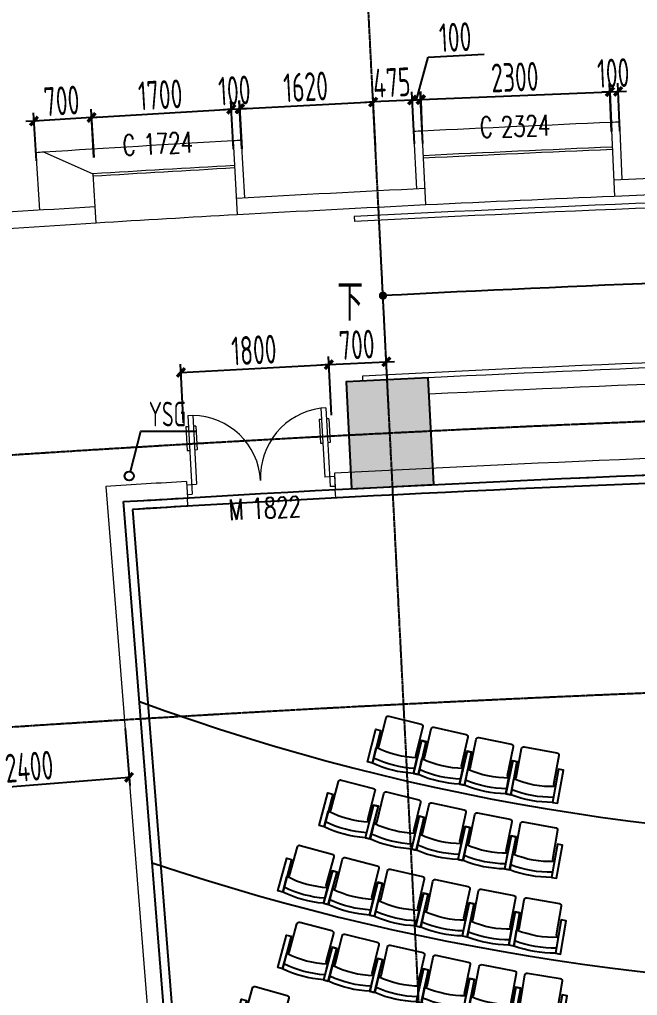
# Model space of a CAD drawing. Header units: millimetres. Extents: x 11515858 to 24947533, y -12784974 to -6116114.
# Drawn here: x 11758190 to 11765701, y -6384721 to -6372855 of the extents above; entities that cross this region are included whole.
import ezdxf
from ezdxf.enums import TextEntityAlignment as Align

# ---------------------------------------------------------------- set-up
doc = ezdxf.new("R2010")
doc.units = ezdxf.units.MM
doc.header["$LTSCALE"] = 10
for name, pattern in [('A2-RG-AXIS$0$CENTER', [2, 1.25, -0.25, 0.25, -0.25]), ('A2-RG-AXIS$0$DOTE', [2.42, 2, -0.2, 0.02, -0.2]), ('A2-RI-F2$0$DOT2', [0.125, 0, -0.125])]:
    doc.linetypes.add(name, pattern=pattern)
for name, color, linetype in [('A2-RB-F2$0$$34$A-DIMS-100', 1, 'Continuous'), ('A2-RB-F2$0$A-DIMS-100', 1, 'Continuous'), ('A2-RD-F2$0$A-FURN-FIXT', 9, 'Continuous'), ('A2-RD-F2$0$A-STRS', 50, 'Continuous'), ('A2-RD-F2$0$an-door', 2, 'Continuous'), ('A2-RG-AXIS$0$A-GRID', 1, 'A2-RG-AXIS$0$CENTER'), ('A2-RI-F2$0$$0$AUDIT_D_120618114340-341', 1, 'Continuous'), ('A2-RI-F2$0$A-ROOF-DRAN', 175, 'Continuous'), ('A2-RI-F2$0$A-STRS', 50, 'Continuous'), ('A2-RI-F2$0$A-SYMB-AREA', 4, 'Continuous'), ('A2-RI-F2$0$A-SYMB-DOOR', 4, 'Continuous'), ('A2-RI-F2$0$A-SYMB-NAME', 4, 'Continuous'), ('A2-RI-F2$0$an-door', 2, 'Continuous'), ('A2-RI-F2$0$WINDOW_TEXT', 7, 'Continuous'), ('A2-RS-F2$0$A-HATH-GRAY', 8, 'Continuous'), ('A2-RS-F2$0$A-WALL-CONC', 6, 'Continuous')]:
    doc.layers.add(name, color=color, linetype=linetype)
doc.layers.add('A2-RD-F2$0$A-X-AREA', color=6, linetype='Continuous', plot=False)
for name, color, linetype, lineweight in [('A2-RI-F2$0$A-DOOR', 32, 'Continuous', 5), ('A2-RI-F2$0$A-FLOR-OTLN', 4, 'A2-RI-F2$0$DOT2', 5), ('A2-RI-F2$0$A-FLOR-STRS', 2, 'Continuous', 5), ('A2-RI-F2$0$A-GLAZ', 140, 'Continuous', 5), ('A2-RI-F2$0$A-WALL', 7, 'Continuous', 5), ('A2-RI-F2$0$ECADI-PARCEL NAMES', 2, 'Continuous', 9)]:
    doc.layers.add(name, color=color, linetype=linetype, lineweight=lineweight)
doc.styles.add('A2-RB-F2$0$$0$XD2008', font='hzs.shx', dxfattribs={"width": 0.7, "bigfont": 'hztxt.shx'})
doc.styles.add('A2-RB-F2$0$XD2008', font='hzs.shx', dxfattribs={"width": 0.7, "bigfont": 'hztxt.shx'})
doc.styles.add('A2-RI-F2$0$ECADI', font='hzs.shx', dxfattribs={"width": 0.7, "bigfont": 'hztxt.shx'})
doc.styles.add('A2-RI-F2$0$ECADI-TXT', font='simplex.shx', dxfattribs={"bigfont": 'hztxt.shx'})
doc.styles.add('A2-RI-F2$0$SIMPLEX', font='simplex.shx', dxfattribs={"width": 0.7})
doc.dimstyles.new('A2-RB-F2$0$$0$XD100$0', dxfattribs={"dimscale": 100, "dimtxt": 3.5, "dimasz": 1, "dimexe": 1, "dimexo": 2, "dimgap": 0.5, "dimtad": 1, "dimdec": 0, "dimdsep": 46, "dimtxsty": 'A2-RB-F2$0$$0$XD2008', "dimblk1": 'A2-RB-F2$0$$20$_ArchTick', "dimblk2": 'A2-RB-F2$0$$20$_ArchTick', "dimsah": 1, "dimcen": 2.5, "dimclrt": 4, "dimaunit": 1, "dimadec": 0, "dimazin": 0, "dimtfac": 1, "dimtdec": 0, "dimtix": 1, "dimtmove": 2, "dimatfit": 3, "dimfxl": 0, "dimtolj": 1, "dimtzin": 0, "dimarcsym": 0})
doc.dimstyles.new('A2-RB-F2$0$XD100$0', dxfattribs={"dimscale": 100, "dimtxt": 3.5, "dimasz": 1, "dimexe": 1, "dimexo": 2, "dimgap": 0.5, "dimtad": 1, "dimdec": 0, "dimdsep": 46, "dimtxsty": 'A2-RB-F2$0$XD2008', "dimblk1": 'A2-RB-F2$0$_ArchTick', "dimblk2": 'A2-RB-F2$0$_ArchTick', "dimsah": 1, "dimcen": 2.5, "dimclrt": 4, "dimaunit": 1, "dimadec": 0, "dimazin": 0, "dimtfac": 1, "dimtdec": 0, "dimtix": 1, "dimtmove": 1, "dimatfit": 3, "dimfxl": 0, "dimtolj": 1, "dimtzin": 0, "dimarcsym": 0})

# ---------------------------------------------------------------- blocks, each defined once
blk = doc.blocks.new('A2-RG-AXIS')
at = {"layer": 'A2-RG-AXIS$0$A-GRID', "linetype": 'A2-RG-AXIS$0$DOTE'}
blk.add_line((11764241.9, -6408445.8), (11762206, -6368297.4), dxfattribs=at)
for radius in [323300, 316700, 313400]:
    blk.add_arc((11778730.7, -6694178.7), radius, 75.589285, 95.407644, dxfattribs=at)
blk = doc.blocks.new('A2-RB-F2$0$$20$_ArchTick')
at = {"color": 0, "linetype": 'ByBlock', "const_width": 0.4}
blk.add_lwpolyline([(-0.5, -0.5), (0.5, 0.5)], dxfattribs=at)
blk = doc.blocks.new('*D1648')
at = {"layer": 'A2-RB-F2$0$$34$A-DIMS-100', "color": 0, "lineweight": -2, "ltscale": 3, "transparency": 16777216}
for p, q in [((11760184, -6377758), (11760146, -6377046)), ((11761981, -6377664), (11761944, -6376952)), ((11760152, -6377146), (11761949, -6377051))]:
    blk.add_line(p, q, dxfattribs=at)
at = {"layer": 'Defpoints', "color": 0, "ltscale": 3, "transparency": 16777216}
for p in [(11761949, -6377051), (11761992, -6377864), (11760194, -6377958)]:
    blk.add_point(p, dxfattribs=at)
at = {"layer": 'A2-RB-F2$0$$34$A-DIMS-100', "color": 0, "lineweight": -2, "ltscale": 3, "transparency": 16777216, "xscale": 100, "yscale": 100, "zscale": 100}
for p, rotation in [((11761949, -6377051), 2.999986085529187), ((11760152, -6377146), 182.9999860855292)]:
    blk.add_blockref('A2-RB-F2$0$$20$_ArchTick', p, dxfattribs=dict(at, rotation=rotation))
at = {"layer": 'A2-RB-F2$0$$34$A-DIMS-100', "color": 4, "ltscale": 3, "transparency": 16777216, "insert": (11761039, -6376874), "char_height": 350, "attachment_point": 5, "rotation": 3, "style": 'A2-RB-F2$0$$0$XD2008'}
blk.add_mtext('\\A1;1800', dxfattribs=at)
blk = doc.blocks.new('*D1649')
at = {"layer": 'A2-RB-F2$0$$34$A-DIMS-100', "color": 0, "lineweight": -2, "ltscale": 3, "transparency": 16777216}
for p, q in [((11762680, -6377628), (11762644, -6376916)), ((11761982, -6377664), (11761946, -6376951)), ((11761951, -6377051), (11762649, -6377016)), ((11762649, -6377016), (11762749, -6377011)), ((11761951, -6377051), (11761851, -6377056))]:
    blk.add_line(p, q, dxfattribs=at)
at = {"layer": 'Defpoints', "color": 0, "ltscale": 3, "transparency": 16777216}
for p in [(11762649, -6377016), (11761992, -6377864), (11762690, -6377828)]:
    blk.add_point(p, dxfattribs=at)
at = {"layer": 'A2-RB-F2$0$$34$A-DIMS-100', "color": 0, "lineweight": -2, "ltscale": 3, "transparency": 16777216, "xscale": 100, "yscale": 100, "zscale": 100}
for p, rotation in [((11761951, -6377051), 2.898699122970836), ((11762649, -6377016), 182.8986991229708)]:
    blk.add_blockref('A2-RB-F2$0$$20$_ArchTick', p, dxfattribs=dict(at, rotation=rotation))
at = {"layer": 'A2-RB-F2$0$$34$A-DIMS-100', "color": 4, "ltscale": 3, "transparency": 16777216, "insert": (11762289, -6376809), "char_height": 350, "attachment_point": 5, "rotation": 2.8987, "style": 'A2-RB-F2$0$$0$XD2008'}
blk.add_mtext('\\A1;700', dxfattribs=at)
blk = doc.blocks.new('A2-RB-F2$0$_ArchTick')
at = {"color": 0, "linetype": 'ByBlock', "const_width": 0.4}
blk.add_lwpolyline([(-0.5, -0.5), (0.5, 0.5)], dxfattribs=at)
blk = doc.blocks.new('*D1753')
at = {"layer": 'A2-RB-F2$0$A-DIMS-100', "color": 0, "lineweight": -2, "transparency": 16777216}
for p, q in [((11759474, -6381476), (11759529, -6382168)), ((11757082, -6381667), (11757137, -6382358)), ((11757129, -6382258), (11759521, -6382068))]:
    blk.add_line(p, q, dxfattribs=at)
at = {"layer": 'Defpoints', "color": 0, "transparency": 16777216}
for p in [(11759458, -6381277), (11757066, -6381467), (11759521, -6382068)]:
    blk.add_point(p, dxfattribs=at)
at = {"layer": 'A2-RB-F2$0$A-DIMS-100', "color": 0, "lineweight": -2, "transparency": 16777216, "xscale": 100, "yscale": 100, "zscale": 100}
for p, rotation in [((11759521, -6382068), 4.548265622655301), ((11757129, -6382258), 184.5482656226554)]:
    blk.add_blockref('A2-RB-F2$0$_ArchTick', p, dxfattribs=dict(at, rotation=rotation))
at = {"layer": 'A2-RB-F2$0$A-DIMS-100', "color": 4, "transparency": 16777216, "insert": (11758307, -6381939), "char_height": 350, "attachment_point": 5, "rotation": 4.5483, "style": 'A2-RB-F2$0$XD2008'}
blk.add_mtext('\\A1;2400', dxfattribs=at)
blk = doc.blocks.new('*D1987')
at = {"layer": 'A2-RB-F2$0$A-DIMS-100', "color": 0, "lineweight": -2, "transparency": 16777216}
for p, q in [((11759095, -6374531), (11759060, -6373946)), ((11759066, -6374046), (11760763, -6373946)), ((11760791, -6374432), (11760757, -6373846))]:
    blk.add_line(p, q, dxfattribs=at)
at = {"layer": 'Defpoints', "color": 0, "transparency": 16777216}
for p in [(11760763, -6373946), (11760803, -6374631), (11759106, -6374731)]:
    blk.add_point(p, dxfattribs=at)
at = {"layer": 'A2-RB-F2$0$A-DIMS-100', "color": 0, "lineweight": -2, "transparency": 16777216, "xscale": 100, "yscale": 100, "zscale": 100}
for p, rotation in [((11760763, -6373946), 3.363287414142762), ((11759066, -6374046), 183.3632874141427)]:
    blk.add_blockref('A2-RB-F2$0$_ArchTick', p, dxfattribs=dict(at, rotation=rotation))
at = {"layer": 'A2-RB-F2$0$A-DIMS-100', "color": 4, "transparency": 16777216, "insert": (11759901, -6373771), "char_height": 350, "attachment_point": 5, "rotation": 3.3633, "style": 'A2-RB-F2$0$XD2008'}
blk.add_mtext('\\A1;1700', dxfattribs=at)
blk = doc.blocks.new('*D1988')
at = {"layer": 'A2-RB-F2$0$A-DIMS-100', "color": 0, "lineweight": -2, "transparency": 16777216}
for p, q in [((11759096, -6374531), (11759059, -6373946)), ((11758397, -6374575), (11758360, -6373990)), ((11759065, -6374046), (11758366, -6374090)), ((11759065, -6374046), (11759165, -6374040)), ((11758366, -6374090), (11758266, -6374096))]:
    blk.add_line(p, q, dxfattribs=at)
at = {"layer": 'Defpoints', "color": 0, "transparency": 16777216}
for p in [(11758366, -6374090), (11758409, -6374775), (11759108, -6374731)]:
    blk.add_point(p, dxfattribs=at)
at = {"layer": 'A2-RB-F2$0$A-DIMS-100', "color": 0, "lineweight": -2, "transparency": 16777216, "xscale": 100, "yscale": 100, "zscale": 100}
for p, rotation in [((11758366, -6374090), 3.618153060442883), ((11759065, -6374046), 183.6181530604429)]:
    blk.add_blockref('A2-RB-F2$0$_ArchTick', p, dxfattribs=dict(at, rotation=rotation))
at = {"layer": 'A2-RB-F2$0$A-DIMS-100', "color": 4, "transparency": 16777216, "insert": (11758701, -6373844), "char_height": 350, "attachment_point": 5, "rotation": 3.6182, "style": 'A2-RB-F2$0$XD2008'}
blk.add_mtext('\\A1;700', dxfattribs=at)
blk = doc.blocks.new('*D1989')
at = {"layer": 'A2-RB-F2$0$A-DIMS-100', "color": 0, "lineweight": -2, "transparency": 16777216}
for p, q in [((11760892, -6374426), (11760859, -6373841)), ((11760765, -6373946), (11760665, -6373952)), ((11760792, -6374432), (11760759, -6373846)), ((11760765, -6373946), (11760864, -6373940)), ((11760864, -6373940), (11760964, -6373935))]:
    blk.add_line(p, q, dxfattribs=at)
at = {"layer": 'Defpoints', "color": 0, "transparency": 16777216}
for p in [(11760864, -6373940), (11760803, -6374631), (11760903, -6374626)]:
    blk.add_point(p, dxfattribs=at)
at = {"layer": 'A2-RB-F2$0$A-DIMS-100', "color": 0, "lineweight": -2, "transparency": 16777216, "xscale": 100, "yscale": 100, "zscale": 100}
for p, rotation in [((11760765, -6373946), 3.211109275810093), ((11760864, -6373940), 183.2111092758101)]:
    blk.add_blockref('A2-RB-F2$0$_ArchTick', p, dxfattribs=dict(at, rotation=rotation))
at = {"layer": 'A2-RB-F2$0$A-DIMS-100', "color": 4, "transparency": 16777216, "insert": (11760802, -6373719), "char_height": 350, "attachment_point": 5, "rotation": 3.2111, "style": 'A2-RB-F2$0$XD2008'}
blk.add_mtext('\\A1;100', dxfattribs=at)
blk = doc.blocks.new('*D1990')
at = {"layer": 'A2-RB-F2$0$A-DIMS-100', "color": 0, "lineweight": -2, "transparency": 16777216}
for p, q in [((11760895, -6374426), (11760865, -6373840)), ((11762513, -6374344), (11762483, -6373758)), ((11760870, -6373940), (11762488, -6373858))]:
    blk.add_line(p, q, dxfattribs=at)
at = {"layer": 'Defpoints', "color": 0, "transparency": 16777216}
for p in [(11762488, -6373858), (11762523, -6374543), (11760905, -6374625)]:
    blk.add_point(p, dxfattribs=at)
at = {"layer": 'A2-RB-F2$0$A-DIMS-100', "color": 0, "lineweight": -2, "transparency": 16777216, "xscale": 100, "yscale": 100, "zscale": 100}
for p, rotation in [((11762488, -6373858), 2.899875378998585), ((11760870, -6373940), 182.8998753789986)]:
    blk.add_blockref('A2-RB-F2$0$_ArchTick', p, dxfattribs=dict(at, rotation=rotation))
at = {"layer": 'A2-RB-F2$0$A-DIMS-100', "color": 4, "transparency": 16777216, "insert": (11761668, -6373674), "char_height": 350, "attachment_point": 5, "rotation": 2.8999, "style": 'A2-RB-F2$0$XD2008'}
blk.add_mtext('\\A1;1620', dxfattribs=at)
blk = doc.blocks.new('*D1991')
at = {"layer": 'A2-RB-F2$0$A-DIMS-100', "color": 0, "lineweight": -2, "transparency": 16777216}
for p, q in [((11762515, -6374390), (11762483, -6373758)), ((11762963, -6373834), (11762488, -6373858)), ((11762990, -6374366), (11762958, -6373734)), ((11762963, -6373834), (11763063, -6373829)), ((11762488, -6373858), (11762388, -6373863))]:
    blk.add_line(p, q, dxfattribs=at)
at = {"layer": 'Defpoints', "color": 0, "transparency": 16777216}
for p in [(11762488, -6373858), (11762525, -6374590), (11763000, -6374566)]:
    blk.add_point(p, dxfattribs=at)
at = {"layer": 'A2-RB-F2$0$A-DIMS-100', "color": 0, "lineweight": -2, "transparency": 16777216, "xscale": 100, "yscale": 100, "zscale": 100}
for p, rotation in [((11762488, -6373858), 2.885246519459798), ((11762963, -6373834), 182.8852465194598)]:
    blk.add_blockref('A2-RB-F2$0$_ArchTick', p, dxfattribs=dict(at, rotation=rotation))
at = {"layer": 'A2-RB-F2$0$A-DIMS-100', "color": 4, "transparency": 16777216, "insert": (11762714, -6373621), "char_height": 350, "attachment_point": 5, "rotation": 2.8852, "style": 'A2-RB-F2$0$XD2008'}
blk.add_mtext('\\A1;475', dxfattribs=at)
blk = doc.blocks.new('*D2000')
at = {"layer": 'A2-RB-F2$0$A-DIMS-100', "color": 0, "lineweight": -2, "transparency": 16777216}
for p, q in [((11763015, -6373832), (11763156, -6373312)), ((11763156, -6373312), (11763838, -6373278)), ((11762991, -6374366), (11762960, -6373734)), ((11762965, -6373834), (11763065, -6373829)), ((11763091, -6374361), (11763060, -6373729))]:
    blk.add_line(p, q, dxfattribs=at)
at = {"layer": 'Defpoints', "color": 0, "transparency": 16777216}
for p in [(11763065, -6373829), (11763001, -6374566), (11763101, -6374561)]:
    blk.add_point(p, dxfattribs=at)
at = {"layer": 'A2-RB-F2$0$A-DIMS-100', "color": 0, "lineweight": -2, "transparency": 16777216, "xscale": 100, "yscale": 100, "zscale": 100}
for p, rotation in [((11762965, -6373834), 182.799691411101), ((11763065, -6373829), 2.79969141110097)]:
    blk.add_blockref('A2-RB-F2$0$_ArchTick', p, dxfattribs=dict(at, rotation=rotation))
at = {"layer": 'A2-RB-F2$0$A-DIMS-100', "color": 4, "transparency": 16777216, "insert": (11763486, -6373070), "char_height": 350, "attachment_point": 5, "rotation": 2.7997, "style": 'A2-RB-F2$0$XD2008'}
blk.add_mtext('\\A1;100', dxfattribs=at)
blk = doc.blocks.new('*D2001')
at = {"layer": 'A2-RB-F2$0$A-DIMS-100', "color": 0, "lineweight": -2, "transparency": 16777216}
for p, q in [((11765388, -6374215), (11765364, -6373633)), ((11763090, -6374311), (11763066, -6373729)), ((11763070, -6373829), (11765368, -6373733))]:
    blk.add_line(p, q, dxfattribs=at)
at = {"layer": 'Defpoints', "color": 0, "transparency": 16777216}
for p in [(11765368, -6373733), (11765397, -6374415), (11763098, -6374511)]:
    blk.add_point(p, dxfattribs=at)
at = {"layer": 'A2-RB-F2$0$A-DIMS-100', "color": 0, "lineweight": -2, "transparency": 16777216, "xscale": 100, "yscale": 100, "zscale": 100}
for p, rotation in [((11765368, -6373733), 2.388185387238158), ((11763070, -6373829), 182.3881853872382)]:
    blk.add_blockref('A2-RB-F2$0$_ArchTick', p, dxfattribs=dict(at, rotation=rotation))
at = {"layer": 'A2-RB-F2$0$A-DIMS-100', "color": 4, "transparency": 16777216, "insert": (11764210, -6373556), "char_height": 350, "attachment_point": 5, "rotation": 2.3882, "style": 'A2-RB-F2$0$XD2008'}
blk.add_mtext('\\A1;2300', dxfattribs=at)
blk = doc.blocks.new('*D2002')
at = {"layer": 'A2-RB-F2$0$A-DIMS-100', "color": 0, "lineweight": -2, "transparency": 16777216}
for p, q in [((11765386, -6374215), (11765362, -6373633)), ((11765486, -6374211), (11765462, -6373629)), ((11765366, -6373733), (11765266, -6373737)), ((11765366, -6373733), (11765466, -6373729)), ((11765466, -6373729), (11765566, -6373725))]:
    blk.add_line(p, q, dxfattribs=at)
at = {"layer": 'Defpoints', "color": 0, "transparency": 16777216}
for p in [(11765466, -6373729), (11765395, -6374415), (11765495, -6374411)]:
    blk.add_point(p, dxfattribs=at)
at = {"layer": 'A2-RB-F2$0$A-DIMS-100', "color": 0, "lineweight": -2, "transparency": 16777216, "xscale": 100, "yscale": 100, "zscale": 100}
for p, rotation in [((11765366, -6373733), 2.388185387116755), ((11765466, -6373729), 182.3881853871167)]:
    blk.add_blockref('A2-RB-F2$0$_ArchTick', p, dxfattribs=dict(at, rotation=rotation))
at = {"layer": 'A2-RB-F2$0$A-DIMS-100', "color": 4, "transparency": 16777216, "insert": (11765407, -6373506), "char_height": 350, "attachment_point": 5, "rotation": 2.3882, "style": 'A2-RB-F2$0$XD2008'}
blk.add_mtext('\\A1;100', dxfattribs=at)
blk = doc.blocks.new('A2-RD-F2$0$LEC-SEAT')
for p, q in [((-21, -0.88), (-21, -8.02)), ((-21, -8.02), (-20, -8.74)), ((-2.25, -8.02), (-3.25, -8.74)), ((-20, -8.74), (-20, -21.94)), ((-3.25, -21.94), (-3.25, -8.74)), ((-19, -22.94), (-4.25, -22.94))]:
    blk.add_line(p, q)
for points in [[(-21, -0.88), (-23.25, -0.88), (-23.25, -15.88), (-21, -15.88)], [(-2.25, -0.88), (0, -0.88), (0, -15.88), (-2.25, -15.88)]]:
    blk.add_lwpolyline(points, close=True)
for centre, radius, start, end in [((-11.62, -50.6), 50.6, 79.3218, 100.6782), ((-11.62, -50.64), 48.39, 78.8293, 101.1707), ((-11.62, -50.78), 43.78, 77.6351, 102.3649), ((-19, -21.94), 1, 180, 270), ((-4.25, -21.94), 1, 270, 360)]:
    blk.add_arc(centre, radius, start, end)
blk = doc.blocks.new('A2-RD-F2')
at = {"layer": 'A2-RD-F2$0$A-STRS', "linetype": 'Continuous'}
for radius, start, end in [(27500, 249.9058, 295.0901), (29300, 251.5104, 293.4242), (31100, 252.9135, 291.9687)]:
    blk.add_arc((11769096, -6355321), radius, start, end, dxfattribs=at)
at = {"layer": 'A2-RD-F2$0$A-X-AREA'}
blk.add_lwpolyline([(11759454, -6378717, -0.016899), (11780771, -6378136), (11780680, -6391585, 0.016665), (11760521, -6392127), (11759454, -6378717)], format="xyb", dxfattribs=at)
at = {"layer": 'A2-RD-F2$0$an-door'}
blk.add_line((11759562, -6378811), (11760613, -6392021), dxfattribs=at)
blk.add_arc((11778730, -6694129), 315899, 90.07407, 93.47862, dxfattribs=at)
at = {"layer": 'A2-RD-F2$0$A-FURN-FIXT', "linetype": 'Continuous', "zscale": 27.37254901960838}
for p, xscale, yscale, rotation in [((11763031, -6382059), -27.37254901952206, 27.37254901975393, 165.9611600313921), ((11763593, -6382187), -27.37254902001365, 27.37254901975403, 167.1611600314233), ((11764157, -6382304), -27.37254901991891, 27.37254901975336, 168.3611600323271), ((11764723, -6382408), -27.37254902044005, 27.37254901975402, 169.5611600318632), ((11762443, -6382841), -27.37254902029711, 27.37254901975393, 165.1961600313378), ((11763007, -6382978), -27.37254902043519, 27.37254901975393, 166.3661600319199), ((11763573, -6383103), -27.37254901983636, 27.37254901975393, 167.5361600306668), ((11764142, -6383217), -27.37254901896711, 27.37254901975399, 168.7061600310087), ((11764712, -6383319), -27.37254901914892, 27.37254901975382, 169.8761600304225), ((11761937, -6383639), -27.3725490191629, 27.372549019754, 164.6411600311843), ((11762497, -6383781), -27.37254901908593, 27.37254901975393, 165.771160031805), ((11763060, -6383913), -27.3725490194215, 27.37254901975354, 166.9011600319507), ((11763625, -6384033), -27.37254902040806, 27.37254901975393, 168.031160031779), ((11764193, -6384142), -27.3725490196746, 27.37254901975434, 169.161160031746), ((11764762, -6384240), -27.37254901906745, 27.37254901975393, 170.2911600304365), ((11761937, -6384569), -27.37254901883096, 27.37254901975465, 165.1111600310574), ((11762500, -6384708), -27.37254901958035, 27.37254901975442, 166.2111600307746), ((11763066, -6384835), -27.37254901871129, 27.37254901975398, 167.311160031778), ((11763633, -6384952), -27.37254902015382, 27.37254901975403, 168.4111600321411), ((11764204, -6385058), -27.37254901881739, 27.37254901975436, 169.5111600318422), ((11764775, -6385153), -27.3725490197188, 27.37254901975393, 170.6111600313898), ((11761387, -6385355), -27.37254901913571, 27.37254901975449, 164.5061600305557)]:
    blk.add_blockref('A2-RD-F2$0$LEC-SEAT', p, dxfattribs=dict(at, xscale=xscale, yscale=yscale, rotation=rotation))
blk = doc.blocks.new('A2-RS-F2')
at = {"layer": 'A2-RS-F2$0$A-HATH-GRAY', "ltscale": 3}
h = blk.add_hatch(color=256, dxfattribs=at)
h.paths.add_polyline_path([(11780371, -6378133), (11781371, -6378140), (11781380, -6376840), (11780380, -6376833)])
h.paths.add_polyline_path([(11771295, -6378216), (11772295, -6378194), (11772267, -6376895), (11771267, -6376916)])
h.paths.add_polyline_path([(11789445, -6378310), (11790445, -6378346), (11790491, -6377046), (11789491, -6377011)])
h.paths.add_polyline_path([(11794061, -6377996), (11794660, -6378034), (11794711, -6377236), (11794112, -6377197)])
h.paths.add_polyline_path([(11762226, -6378560), (11763225, -6378509), (11763159, -6377211), (11762160, -6377261)])
h.paths.add_polyline_path([(11756054, -6378846), (11756851, -6378783), (11756756, -6377587), (11755959, -6377650)])
h.paths.add_polyline_path([(11801644, -6378462), (11802243, -6378500), (11802294, -6377702), (11801696, -6377663)])
h.paths.add_polyline_path([(11751557, -6379698), (11752355, -6379635), (11752220, -6377940), (11751422, -6378003)])
h.paths.add_polyline_path([(11807664, -6379406), (11808460, -6379480), (11808572, -6378285), (11807775, -6378211)])
h.paths.add_polyline_path([(11816585, -6380403), (11817577, -6380525), (11817736, -6379235), (11816743, -6379113)])
h.paths.add_polyline_path([(11825579, -6381619), (11826568, -6381768), (11826763, -6380483), (11825774, -6380333)])
h.paths.add_polyline_path([(11793833, -6381539), (11794432, -6381577), (11794483, -6380779), (11793885, -6380740)])
h.paths.add_polyline_path([(11801417, -6382005), (11802015, -6382043), (11802067, -6381245), (11801468, -6381206)])
h.paths.add_polyline_path([(11834536, -6383085), (11835520, -6383263), (11835752, -6381984), (11834768, -6381806)])
h.paths.add_polyline_path([(11843442, -6384837), (11844420, -6385043), (11844688, -6383771), (11843710, -6383565)])
h.paths.add_polyline_path([(11849707, -6386048), (11850486, -6386227), (11850721, -6385255), (11849941, -6385076)])
h.paths.add_polyline_path([(11756691, -6386871), (11757489, -6386806), (11757394, -6385612), (11756597, -6385675)])
h.paths.add_polyline_path([(11752176, -6387474), (11752973, -6387410), (11752838, -6385716), (11752041, -6385779)])
h.paths.add_polyline_path([(11854132, -6387107), (11854912, -6387286), (11855146, -6386314), (11854366, -6386134)])
h.paths.add_polyline_path([(11793236, -6390821), (11793835, -6390859), (11793887, -6390061), (11793288, -6390022)])
h.paths.add_polyline_path([(11800820, -6391286), (11801419, -6391324), (11801470, -6390526), (11800871, -6390487)])
h.paths.add_polyline_path([(11847832, -6393825), (11848612, -6394005), (11848846, -6393033), (11848067, -6392853)])
h.paths.add_polyline_path([(11780263, -6394032), (11781263, -6394039), (11781272, -6392739), (11780272, -6392732)])
h.paths.add_polyline_path([(11771644, -6394112), (11772644, -6394090), (11772615, -6392791), (11771616, -6392812)])
h.paths.add_polyline_path([(11788881, -6394200), (11789880, -6394236), (11789926, -6392936), (11788927, -6392901)])
h.paths.add_polyline_path([(11793009, -6394364), (11793607, -6394402), (11793659, -6393604), (11793060, -6393565)])
h.paths.add_polyline_path([(11763031, -6394440), (11764030, -6394389), (11763964, -6393090), (11762965, -6393141)])
h.paths.add_polyline_path([(11757323, -6394797), (11758120, -6394731), (11758025, -6393537), (11757227, -6393600)])
h.paths.add_polyline_path([(11800592, -6394829), (11801191, -6394867), (11801242, -6394069), (11800643, -6394030)])
h.paths.add_polyline_path([(11852257, -6394884), (11853037, -6395064), (11853271, -6394091), (11852492, -6393912)])
h.paths.add_polyline_path([(11752786, -6395149), (11753584, -6395086), (11753449, -6393391), (11752652, -6393455)])
h.paths.add_polyline_path([(11806189, -6395237), (11806985, -6395311), (11807096, -6394116), (11806300, -6394042)])
h.paths.add_polyline_path([(11814656, -6396186), (11815648, -6396307), (11815806, -6395017), (11814813, -6394896)])
h.paths.add_polyline_path([(11823198, -6397340), (11824186, -6397490), (11824381, -6396205), (11823392, -6396055)])
h.paths.add_polyline_path([(11831682, -6398729), (11832663, -6398921), (11832913, -6397645), (11831931, -6397453)])
h.paths.add_polyline_path([(11840164, -6400383), (11841142, -6400589), (11841411, -6399317), (11840432, -6399110)])
edge = h.paths.add_edge_path()
edge.add_arc((11772286, -6400549), 450, 0, 360)
edge = h.paths.add_edge_path()
edge.add_arc((11789152, -6400664), 450, 0, 360)
edge = h.paths.add_edge_path()
edge.add_arc((11763857, -6400856), 450, 0, 360)
h.paths.add_polyline_path([(11845946, -6401652), (11846725, -6401831), (11846960, -6400859), (11846180, -6400679)])
edge = h.paths.add_edge_path()
edge.add_arc((11797576, -6401084), 450, 0, 360)
edge = h.paths.add_edge_path()
edge.add_arc((11755441, -6401404), 451, 0, 360)
edge = h.paths.add_edge_path()
edge.add_arc((11805984, -6401746), 450, 0, 360)
h.paths.add_polyline_path([(11850371, -6402710), (11851151, -6402890), (11851385, -6401917), (11850605, -6401738)])
edge = h.paths.add_edge_path()
edge.add_arc((11814369, -6402649), 450, 0, 360)
edge = h.paths.add_edge_path()
edge.add_arc((11822726, -6403793), 450, 0, 360)
edge = h.paths.add_edge_path()
edge.add_arc((11831046, -6405176), 450, 0, 360)
edge = h.paths.add_edge_path()
edge.add_arc((11839323, -6406797), 451, 0, 360)
edge = h.paths.add_edge_path()
edge.add_arc((11847549, -6408655), 451, 0, 360)
edge = h.paths.add_edge_path()
edge.add_arc((11780719, -6400485), 450, 0, 360)
at = {"layer": 'A2-RS-F2$0$A-WALL-CONC'}
blk.add_3dface([(11762226, -6378560), (11763225, -6378509), (11763159, -6377211), (11762160, -6377261)], dxfattribs=at)
blk = doc.blocks.new('A2-RI-F2$0$$DorLib2D$00000011')
for p, q in [((-0.4667, 0.4709), (-0.4667, -0.0625)), ((-0.4667, 0.4709), (-0.4333, 0.4709)), ((-0.4333, 0.4709), (-0.4333, 0.0042)), ((0.4333, 0.4709), (0.4333, 0.0042)), ((0.4667, 0.4709), (0.4333, 0.4709)), ((0.4667, 0.4709), (0.4667, -0.0625)), ((-0.4833, 0.3962), (-0.4667, 0.3962)), ((-0.4167, 0.3962), (-0.4333, 0.3962)), ((0.4167, 0.3962), (0.4333, 0.3962)), ((0.4833, 0.3962), (0.4667, 0.3962)), ((-0.4833, 0.2346), (-0.4667, 0.2346)), ((-0.4167, 0.2346), (-0.4333, 0.2346)), ((0.4167, 0.2346), (0.4333, 0.2346)), ((0.4833, 0.2346), (0.4667, 0.2346)), ((-0.5, 0.0042), (-0.4333, 0.0042)), ((-0.5, 0.0042), (-0.5, -0.0625)), ((0.5, 0.0042), (0.4333, 0.0042)), ((0.5, 0.0042), (0.5, -0.0625)), ((-0.5, -0.0625), (-0.4667, -0.0625)), ((0.5, -0.0625), (0.4667, -0.0625))]:
    blk.add_line(p, q)
at = {"lineweight": 13}
for p, q in [((-0.4833, 0.3962), (-0.4833, 0.2346)), ((-0.4167, 0.3962), (-0.4167, 0.2346)), ((0.4167, 0.3962), (0.4167, 0.2346)), ((0.4833, 0.3962), (0.4833, 0.2346))]:
    blk.add_line(p, q, dxfattribs=at)
for centre, start, end in [((-0.4667, 0.0042), 0, 85.90396), ((0.4667, 0.0042), 94.09604, 180)]:
    blk.add_arc(centre, 0.4667, start, end, dxfattribs=at)
blk = doc.blocks.new('A2-RI-F2$0$door-doublewing')
at = {"layer": 'A2-RI-F2$0$A-DOOR', "color": 4, "xscale": -0.9999999999999998, "rotation": 180}
blk.add_blockref('A2-RI-F2$0$$DorLib2D$00000011', (0, -0.0291), dxfattribs=at)
at = {"layer": 'A2-RI-F2$0$WINDOW_TEXT', "style": 'A2-RI-F2$0$SIMPLEX', "flags": 9}
blk.add_attdef('A', text='', height=1, dxfattribs=at).set_placement((0, 1.5), align=Align.MIDDLE)
blk = doc.blocks.new('A2-RI-F2$0$Bay 1')
at = {"layer": 'A2-RI-F2$0$A-FLOR-OTLN', "linetype": 'Continuous'}
for radius, end in [(320350, 93.62248), (319450, 93.51966)]:
    blk.add_arc((19611, -318847), radius, 93.21111, end, dxfattribs=at)
at = {"layer": 'A2-RI-F2$0$A-GLAZ'}
for radius in [320050, 320020]:
    blk.add_arc((19611, -318847), radius, 93.21111, 93.51966, dxfattribs=at)
at = {"layer": 'A2-RI-F2$0$A-WALL'}
for p, q in [((1667, 1000), (1717, 101)), ((1767, 1005), (1806, 306)), ((-729, 856), (-685, 158)), ((-629, 862), (-37, 599)), ((-37, 599), (0, 0))]:
    blk.add_line(p, q, dxfattribs=at)
for start, end in [(93.19322, 93.21111), (93.62248, 93.64037)]:
    blk.add_arc((19611, -318847), 320350, start, end, dxfattribs=at)
blk = doc.blocks.new('A2-RI-F2$0$Bay 2')
at = {"layer": 'A2-RI-F2$0$A-FLOR-OTLN', "linetype": 'Continuous'}
for radius in [320350, 319450]:
    blk.add_arc((15603, -319069), radius, 92.38819, 92.79965, dxfattribs=at)
at = {"layer": 'A2-RI-F2$0$A-GLAZ'}
for radius in [320050, 320020]:
    blk.add_arc((15603, -319069), radius, 92.38819, 92.79965, dxfattribs=at)
at = {"layer": 'A2-RI-F2$0$A-WALL'}
for p, q in [((2254, 1003), (2292, 104)), ((2354, 1007), (2383, 308)), ((-110, 195), (-144, 894)), ((0, 0), (-44, 899))]:
    blk.add_line(p, q, dxfattribs=at)
for start, end in [(92.3703, 92.38819), (92.79965, 92.81753)]:
    blk.add_arc((15603, -319069), 320350, start, end, dxfattribs=at)
blk = doc.blocks.new('A2-RI-F2$0$ECADI-TAG-DOOR')
blk = doc.blocks.new('A2-RI-F2$0$5erhfh')
at = {"layer": 'A2-RI-F2$0$A-SYMB-AREA', "style": 'A2-RI-F2$0$ECADI', "width": 0.7}
blk.add_attdef('340M2', text='', height=2.5, dxfattribs=at).set_placement((0, 1.25), align=Align.MIDDLE_LEFT)
at = {"layer": 'A2-RI-F2$0$A-SYMB-NAME', "style": 'A2-RI-F2$0$ECADI', "width": 0.7}
blk.add_attdef('CHINESENAME', (-12.29, 3.09), '', height=4.5, dxfattribs=at)
blk = doc.blocks.new('A2-RI-F2$0$ysg')
at = {"layer": 'A2-RI-F2$0$A-ROOF-DRAN'}
blk.add_lwpolyline([(8188, -6312), (8317, -5819), (8993, -5819)], dxfattribs=at)
blk.add_circle((8174, -6365), 55, dxfattribs=at)
ref = blk.add_blockref('A2-RI-F2$0$5erhfh', (9641, -6071), dxfattribs=dict(at, xscale=100, yscale=100, zscale=100))
ref.add_attrib('CHINESENAME', 'YSG', (8412, -5762), dxfattribs={"layer": 'A2-RI-F2$0$A-SYMB-NAME', "height": 300, "style": 'A2-RI-F2$0$ECADI', "width": 0.7})
blk = doc.blocks.new('A2-RB-F2')
at = {"layer": 'A2-RB-F2$0$$34$A-DIMS-100', "ltscale": 3}
for p1, p2, distance, picture, middle in [((11761991.7144, -6377863.6029), (11762690.3238, -6377828.2287), 813.2949, '*D1649', (11762288.5123, -6376808.9494)), ((11760194.2, -6377957.8), (11761991.7, -6377863.6), 813.2, '*D1648', (11761038.6, -6376873.9))]:
    dim = blk.add_aligned_dim(p1=p1, p2=p2, distance=distance, dimstyle='A2-RB-F2$0$$0$XD100$0', dxfattribs=at)
    dim.commit()
    dim.dimension.update_dxf_attribs({"geometry": picture, "text_midpoint": middle})
at = {"layer": 'A2-RB-F2$0$A-DIMS-100'}
dim = blk.add_linear_dim(base=(11763065, -6373829.1), p1=(11763000.9, -6374565.6), p2=(11763100.8, -6374560.7), angle=2.79969, dimstyle='A2-RB-F2$0$XD100$0', dxfattribs=at)
dim.commit()
dim.dimension.update_dxf_attribs({"geometry": '*D2000', "text_midpoint": (11763205.7, -6373309.1), "dimtype": 129})
for p1, p2, distance, picture, middle in [((11763098.3, -6374510.7), (11765396.7, -6374414.9), 682.4, '*D2001', (11764209.7, -6373556.2)), ((11765394.7, -6374414.9), (11765494.6, -6374410.8), 682.4, '*D2002', (11765406.8, -6373506.2)), ((11760803.1, -6374631.2), (11760902.9, -6374625.6), 686.2, '*D1989', (11760802, -6373718.6)), ((11760904.9, -6374625.4), (11762522.8, -6374543.5), 686.2, '*D1990', (11761667.7, -6373674.4)), ((11762999.9, -6374565.8), (11762525.1, -6374589.7), -732.5, '*D1991', (11762714.3, -6373621.5)), ((11759108.5, -6374730.8), (11758409.5, -6374775), -686.2, '*D1988', (11758701.5, -6373843.5)), ((11759106.5, -6374730.9), (11760803.1, -6374631.2), 686.2, '*D1987', (11759901.3, -6373771.4)), ((11757065.9, -6381467.4), (11759458.3, -6381277.1), -793.3, '*D1753', (11758307.2, -6381938.8))]:
    dim = blk.add_aligned_dim(p1=p1, p2=p2, distance=distance, dimstyle='A2-RB-F2$0$XD100$0', dxfattribs=at)
    dim.commit()
    dim.dimension.update_dxf_attribs({"geometry": picture, "text_midpoint": middle})
blk = doc.blocks.new('A2-RI-F2')
at = {"layer": 'A2-RI-F2$0$$0$AUDIT_D_120618114340-341', "extrusion": (0, 0, -1), "const_width": 50}
blk.add_lwpolyline([(-11762625, -6376195, 1), (-11762590, -6376230, 1)], format="xyb", close=True, dxfattribs=at)
at = {"layer": 'A2-RI-F2$0$$0$AUDIT_D_120618114340-341'}
blk.add_arc((11778784, -6694119), 318318, 91.61737, 92.913, dxfattribs=at)
at = {"layer": 'A2-RI-F2$0$A-FLOR-STRS'}
for p, q in [((11762258, -6375252), (11762261, -6375312)), ((11762556, -6375189), (11762558, -6375236)), ((11762561, -6375296), (11762656, -6377174)), ((11762357, -6377190), (11762360, -6377251))]:
    blk.add_line(p, q, dxfattribs=at)
for centre, radius, start, end in [((11778684, -6693238), 318410, 91.54962, 92.95709), ((11778684, -6693238), 318350, 91.54963, 92.9571), ((11778780, -6695176), 318410, 91.55751, 92.95654)]:
    blk.add_arc(centre, radius, start, end, dxfattribs=at)
at = {"layer": 'A2-RI-F2$0$A-WALL'}
for p, q in [((11762017, -6378371), (11762028, -6378571)), ((11759239, -6378531), (11760516, -6394582)), ((11760220, -6378470), (11760231, -6378670)), ((11760237, -6378770), (11760231, -6378670)), ((11759454, -6378718), (11760521, -6392127))]:
    blk.add_line(p, q, dxfattribs=at)
for centre, radius, start, end in [((11778731, -6694179), 319650, 91.87458, 92.38819), ((11778731, -6694179), 319650, 92.79965, 93.21111), ((11778731, -6694179), 319450, 91.87458, 92.38819), ((11778731, -6694179), 319650, 93.51966, 94.23968), ((11778731, -6694179), 319450, 92.79965, 93.21111), ((11778731, -6694179), 319450, 93.51966, 94.23968), ((11778730, -6694129), 317300, 90.11929, 92.81302), ((11778730, -6694129), 317100, 90.15543, 92.8129), ((11778730, -6694129), 316199, 90.15553, 93.02971), ((11778730, -6694129), 315999, 90.07407, 93.02973), ((11778730, -6694129), 316199, 93.35592, 93.53401), ((11778730, -6694129), 315999, 93.35594, 93.49709)]:
    blk.add_arc(centre, radius, start, end, dxfattribs=at)
at = {"layer": 'A2-RI-F2$0$an-door'}
blk.add_line((11759562, -6378811), (11760613, -6392021), dxfattribs=at)
blk.add_arc((11778730, -6694129), 315899, 93.35595, 93.47862, dxfattribs=at)
at = {"layer": 'A2-RI-F2$0$ECADI-PARCEL NAMES'}
blk.add_line((11762033, -6378671), (11762028, -6378571), dxfattribs=at)
for name, p in [('A2-RS-F2', (0, 0)), ('A2-RI-F2$0$Bay 2', (11763128, -6375110)), ('A2-RI-F2$0$Bay 1', (11759119, -6375331)), ('A2-RI-F2$0$ysg', (11751349, -6372040))]:
    blk.add_blockref(name, p)
ref = blk.add_blockref('A2-RI-F2$0$5erhfh', (11763279, -6376828), dxfattribs=dict(xscale=100, yscale=100, zscale=100))
ref.add_attrib('CHINESENAME', '下', (11762050, -6376519), dxfattribs={"layer": 'A2-RI-F2$0$A-SYMB-NAME', "height": 450, "style": 'A2-RI-F2$0$ECADI', "width": 0.7})
at = {"layer": 'A2-RI-F2$0$A-DOOR', "xscale": -1799.999999996986, "yscale": 1800.000000004647, "zscale": 1800, "rotation": 183.1630931757987}
blk.add_blockref('A2-RI-F2$0$door-doublewing', (11761124, -6378521), dxfattribs=at)
at = {"layer": 'A2-RI-F2$0$A-FLOR-STRS'}
blk.add_blockref('A2-RG-AXIS', (0, 0), dxfattribs=at)
at = {"layer": 'A2-RI-F2$0$A-STRS', "linetype": 'Continuous'}
blk.add_blockref('A2-RB-F2', (0, 0), dxfattribs=at)
at = {"layer": 'A2-RI-F2$0$A-SYMB-DOOR'}
ref = blk.add_blockref('A2-RI-F2$0$ECADI-TAG-DOOR', (11764203, -6375005, -333), dxfattribs=dict(at, xscale=99.99999999929838, yscale=99.99999999929838, zscale=99.99999999929838, rotation=2.118310652505389))
ref.add_attrib('门窗主编号1', 'C', dxfattribs={"height": 250, "rotation": 2.1183, "style": 'A2-RI-F2$0$ECADI-TXT', "width": 0.7}).set_placement((11763946, -6374286, -333), align=Align.RIGHT)
ref.add_attrib('门窗主编号2', '2324', (11764045, -6374286), dxfattribs={"height": 250, "rotation": 2.1183, "style": 'A2-RI-F2$0$ECADI-TXT', "width": 0.7})
ref = blk.add_blockref('A2-RI-F2$0$ECADI-TAG-DOOR', (11759875, -6375216, -333), dxfattribs=dict(at, xscale=99.99999999929838, yscale=99.99999999929838, zscale=99.99999999929838, rotation=3.118310652505381))
ref.add_attrib('门窗主编号1', 'C', dxfattribs={"height": 250, "rotation": 3.1183, "style": 'A2-RI-F2$0$ECADI-TXT', "width": 0.7}).set_placement((11759606, -6374501, -333), align=Align.RIGHT)
ref.add_attrib('门窗主编号2', '1724', (11759705, -6374500), dxfattribs={"height": 250, "rotation": 3.1183, "style": 'A2-RI-F2$0$ECADI-TXT', "width": 0.7})
ref = blk.add_blockref('A2-RI-F2$0$ECADI-TAG-DOOR', (11761188, -6379646), dxfattribs=dict(at, xscale=99.99999999929838, yscale=99.99999999929838, zscale=99.99999999929838, rotation=3.118310652505381))
ref.add_attrib('门窗主编号1', 'M', dxfattribs={"height": 250, "rotation": 3.1183, "style": 'A2-RI-F2$0$ECADI-TXT', "width": 0.7}).set_placement((11760919, -6378932), align=Align.RIGHT)
ref.add_attrib('门窗主编号2', '1822', (11761018, -6378930, 333), dxfattribs={"height": 250, "rotation": 3.1183, "style": 'A2-RI-F2$0$ECADI-TXT', "width": 0.7})

msp = doc.modelspace()

# ---------------------------------------------------------------- block references
for name in ['A2-RI-F2', 'A2-RB-F2', 'A2-RG-AXIS', 'A2-RS-F2', 'A2-RD-F2']:
    msp.add_blockref(name, (0, 0))

doc.saveas('drawing.dxf')
